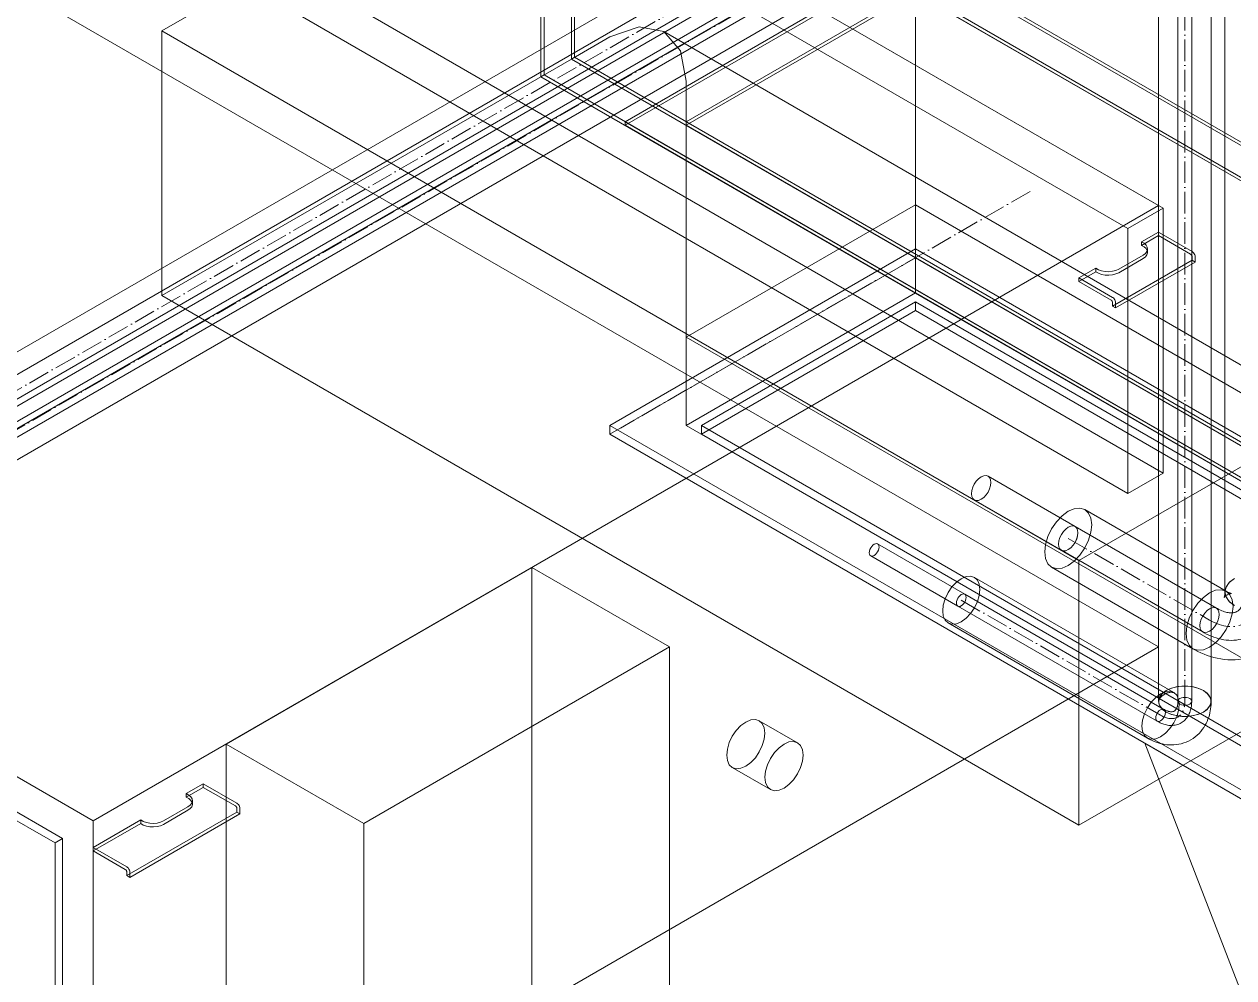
# Model space of a CAD drawing. Header units: millimetres. Extents: x -88595 to 880822, y -1054509 to -148035.
# Drawn here: x 439613 to 440173, y -328370 to -327929 of the extents above; entities that cross this region are included whole.
import ezdxf

# ---------------------------------------------------------------- set-up
doc = ezdxf.new("R2010")
doc.units = ezdxf.units.MM
doc.linetypes.add('$12$ADSK_Осевая', pattern=[14, 10, -2, 0, -2])
doc.linetypes.add('$13$ADSK_Осевая', pattern=[14, 10, -2, 0, -2])
for name, color, linetype, lineweight in [('Воздуховоды', 7, 'Continuous', 18), ('Изоляция', 7, 'Continuous', 18), ('Оборудование', 7, 'Continuous', 18), ('Трубопровод', 7, 'Continuous', 18), ('Трубопроводы', 7, 'Continuous', 18)]:
    doc.layers.add(name, color=color, linetype=linetype, lineweight=lineweight)

# ---------------------------------------------------------------- blocks, each defined once
blk = doc.blocks.new('$0$ADSK_Канальный блок кондиционера1 - AD122MJERAB-3267588-В_ОВ3_3')
at = {"layer": 'Оборудование'}
for p, q in [((-9478.55, 8169.92), (-8948.22, 7863.73)), ((-9412.79, 8131.95), (-8946.1, 7862.51)), ((-8962.36, 7853.12), (-9429.05, 8122.56)), ((-8946.1, 7740.03), (-9412.79, 8009.48)), ((-9429.05, 8000.09), (-8962.36, 7730.64)), ((-8948.22, 7659.61), (-9478.55, 7965.8)), ((-9441.08, 7579.18), (-9971.41, 7885.37)), ((-9441.08, 7579.18), (-8948.22, 7863.73)), ((-8948.22, 7863.73), (-8948.22, 7659.61)), ((-8962.36, 7853.12), (-8946.1, 7862.51)), ((-8946.1, 7862.51), (-8946.1, 7740.03)), ((-8962.36, 7730.64), (-8962.36, 7853.12)), ((-8956.05, 7846.97), (-8948.22, 7851.49)), ((-8948.22, 7849.85), (-8956.05, 7845.33)), ((-8956.05, 7845.33), (-8956.05, 7846.97)), ((-8948.22, 7851.49), (-8932.67, 7842.5)), ((-8948.22, 7849.85), (-8948.22, 7851.49)), ((-8933.37, 7841.28), (-8948.22, 7849.85)), ((-8955.29, 7840.87), (-8966.61, 7834.34)), ((-8953.24, 7842.1), (-8953.24, 7843.73)), ((-9458.75, 7568.98), (-9925.44, 7838.42)), ((-9921.91, 7840.46), (-9455.22, 7571.02)), ((-8932.67, 7838.42), (-8969.44, 7817.19)), ((-8931.25, 7837.61), (-8968.02, 7816.38)), ((-8966.61, 7832.71), (-8955.29, 7839.24)), ((-8932.67, 7838.42), (-8932.67, 7840.06)), ((-8931.25, 7837.61), (-8932.67, 7838.42)), ((-8931.25, 7840.06), (-8931.25, 7837.61)), ((-8984.99, 7830.26), (-8977.16, 7834.78)), ((-8977.16, 7833.14), (-8984.99, 7828.62)), ((-8984.99, 7830.26), (-8984.99, 7828.62)), ((-8969.44, 7821.28), (-8984.99, 7830.26)), ((-8977.16, 7834.78), (-8977.16, 7833.14)), ((-8984.99, 7828.62), (-8970.14, 7820.05)), ((-8969.44, 7818.83), (-8969.44, 7817.19)), ((-8968.02, 7816.38), (-8968.02, 7818.83)), ((-8969.44, 7817.19), (-8968.02, 7816.38)), ((-8986.77, 7715.32), (-9027.07, 7738.59)), ((-8946.1, 7740.03), (-8962.36, 7730.64)), ((-9033.42, 7727.59), (-8993.12, 7704.32)), ((-9037.85, 7684), (-9078.16, 7707.27)), ((-9081.33, 7701.77), (-9041.03, 7678.5)), ((-9238.14, 7696.35), (-9379.56, 7614.7)), ((-9174.5, 7659.61), (-9238.14, 7696.35)), ((-9238.14, 7492.23), (-9238.14, 7696.35)), ((-8948.22, 7659.61), (-9441.08, 7375.06)), ((-9315.92, 7577.96), (-9174.5, 7659.61)), ((-9174.5, 7659.61), (-9174.5, 7455.49)), ((-9115.21, 7615.32), (-9132.89, 7625.53)), ((-9379.56, 7614.7), (-9315.92, 7577.96)), ((-9379.56, 7614.7), (-9379.56, 7410.58)), ((-9145.39, 7603.88), (-9127.71, 7593.67)), ((-9397.99, 7591.81), (-9390.16, 7596.33)), ((-9390.16, 7594.7), (-9397.99, 7590.18)), ((-9390.16, 7596.33), (-9374.61, 7587.35)), ((-9390.16, 7594.7), (-9390.16, 7596.33)), ((-9375.31, 7586.12), (-9390.16, 7594.7)), ((-9397.99, 7590.18), (-9397.99, 7591.81)), ((-9397.23, 7585.72), (-9408.55, 7579.18)), ((-9408.55, 7577.55), (-9397.23, 7584.08)), ((-9395.18, 7586.94), (-9395.18, 7588.57)), ((-9374.61, 7583.27), (-9374.61, 7584.9)), ((-9373.19, 7584.9), (-9373.19, 7582.45)), ((-9441.08, 7566.94), (-9419.1, 7579.62)), ((-9441.08, 7375.06), (-9441.08, 7579.18)), ((-9419.1, 7577.99), (-9441.08, 7565.3)), ((-9374.61, 7583.27), (-9425.52, 7553.87)), ((-9373.19, 7582.45), (-9424.1, 7553.06)), ((-9419.1, 7579.62), (-9419.1, 7577.99)), ((-9373.19, 7582.45), (-9374.61, 7583.27)), ((-9315.92, 7577.96), (-9315.92, 7373.84)), ((-9458.75, 7568.98), (-9455.22, 7571.02)), ((-9458.75, 7440.38), (-9458.75, 7568.98)), ((-9455.22, 7571.02), (-9455.22, 7442.42)), ((-9441.08, 7566.94), (-9441.08, 7565.3)), ((-9425.52, 7557.96), (-9441.08, 7566.94)), ((-9441.08, 7565.3), (-9426.23, 7556.73)), ((-9425.52, 7555.51), (-9425.52, 7553.87)), ((-9424.1, 7553.06), (-9424.1, 7555.51)), ((-9425.52, 7553.87), (-9424.1, 7553.06))]:
    blk.add_line(p, q, dxfattribs=at)
for points in [[(-8956.05, 7846.97, 0), (-8954.82, 7846.28, 0), (-8953.91, 7845.45, 0), (-8953.37, 7844.51, 0), (-8953.25, 7843.52, 0), (-8953.55, 7842.55, 0), (-8954.24, 7841.65, 0), (-8955.29, 7840.87, 0)], [(-8955.29, 7839.24, 0), (-8954.24, 7840.02, 0), (-8953.55, 7840.92, 0), (-8953.25, 7841.89, 0), (-8953.37, 7842.88, 0), (-8953.91, 7843.81, 0), (-8954.82, 7844.65, 0), (-8956.05, 7845.33, 0)], [(-8932.67, 7840.06, 0), (-8932.69, 7840.28, 0), (-8932.76, 7840.52, 0), (-8932.87, 7840.75, 0), (-8933.02, 7840.97, 0), (-8933.19, 7841.15, 0), (-8933.37, 7841.28, 0)], [(-8932.67, 7842.5, 0), (-8932.3, 7842.24, 0), (-8931.96, 7841.88, 0), (-8931.67, 7841.45, 0), (-8931.44, 7840.98, 0), (-8931.3, 7840.51, 0), (-8931.25, 7840.06, 0)], [(-8966.61, 7834.34, 0), (-8967.95, 7833.73, 0), (-8969.52, 7833.33, 0), (-8971.2, 7833.16, 0), (-8972.91, 7833.23, 0), (-8974.53, 7833.54, 0), (-8975.98, 7834.06, 0), (-8977.16, 7834.78, 0)], [(-8977.16, 7833.14, 0), (-8975.98, 7832.43, 0), (-8974.53, 7831.91, 0), (-8972.91, 7831.6, 0), (-8971.2, 7831.53, 0), (-8969.52, 7831.7, 0), (-8967.95, 7832.1, 0), (-8966.61, 7832.71, 0)], [(-8970.14, 7820.05, 0), (-8969.96, 7819.92, 0), (-8969.79, 7819.74, 0), (-8969.64, 7819.52, 0), (-8969.53, 7819.29, 0), (-8969.46, 7819.05, 0), (-8969.44, 7818.83, 0)], [(-8968.02, 7818.83, 0), (-8968.07, 7819.28, 0), (-8968.21, 7819.75, 0), (-8968.44, 7820.22, 0), (-8968.73, 7820.65, 0), (-8969.07, 7821.01, 0), (-8969.44, 7821.28, 0)], [(-9034.74, 7730.5, 0), (-9034.58, 7731.93, 0), (-9034.14, 7733.44, 0), (-9033.42, 7734.93, 0), (-9032.49, 7736.29, 0), (-9031.41, 7737.43, 0), (-9030.25, 7738.28, 0), (-9029.08, 7738.77, 0), (-9028, 7738.88, 0), (-9027.07, 7738.59, 0), (-9026.36, 7737.93, 0), (-9025.91, 7736.94, 0), (-9025.76, 7735.69, 0)], [(-9025.76, 7735.69, 0), (-9025.91, 7734.26, 0), (-9026.36, 7732.75, 0), (-9027.07, 7731.26, 0), (-9028, 7729.9, 0), (-9029.08, 7728.76, 0), (-9030.25, 7727.91, 0), (-9031.41, 7727.41, 0), (-9032.49, 7727.31, 0), (-9033.42, 7727.59, 0), (-9034.14, 7728.26, 0), (-9034.58, 7729.25, 0), (-9034.74, 7730.5, 0)], [(-8985.45, 7712.42, 0), (-8985.6, 7713.67, 0), (-8986.05, 7714.66, 0), (-8986.77, 7715.32, 0), (-8987.7, 7715.61, 0), (-8988.78, 7715.5, 0), (-8989.94, 7715.01, 0), (-8991.1, 7714.16, 0), (-8992.19, 7713.02, 0), (-8993.12, 7711.66, 0), (-8993.83, 7710.17, 0), (-8994.28, 7708.66, 0), (-8994.43, 7707.23, 0)], [(-8994.43, 7707.23, 0), (-8994.28, 7705.98, 0), (-8993.83, 7704.99, 0), (-8993.12, 7704.32, 0), (-8992.19, 7704.04, 0), (-8991.1, 7704.14, 0), (-8989.94, 7704.64, 0), (-8988.78, 7705.49, 0), (-8987.7, 7706.63, 0), (-8986.77, 7707.99, 0), (-8986.05, 7709.48, 0), (-8985.6, 7710.99, 0), (-8985.45, 7712.42, 0)], [(-9081.99, 7703.22, 0), (-9081.91, 7703.94, 0), (-9081.69, 7704.69, 0), (-9081.33, 7705.43, 0), (-9080.87, 7706.11, 0), (-9080.32, 7706.69, 0), (-9079.74, 7707.11, 0), (-9079.16, 7707.36, 0), (-9078.62, 7707.41, 0), (-9078.16, 7707.27, 0), (-9077.8, 7706.94, 0), (-9077.58, 7706.44, 0), (-9077.5, 7705.81, 0)], [(-9077.5, 7705.81, 0), (-9077.58, 7705.1, 0), (-9077.8, 7704.34, 0), (-9078.16, 7703.6, 0), (-9078.62, 7702.92, 0), (-9079.16, 7702.35, 0), (-9079.74, 7701.92, 0), (-9080.32, 7701.68, 0), (-9080.87, 7701.62, 0), (-9081.33, 7701.77, 0), (-9081.69, 7702.1, 0), (-9081.91, 7702.59, 0), (-9081.99, 7703.22, 0)], [(-9037.19, 7682.54, 0), (-9037.27, 7683.17, 0), (-9037.49, 7683.67, 0), (-9037.85, 7684, 0), (-9038.32, 7684.14, 0), (-9038.86, 7684.09, 0), (-9039.44, 7683.84, 0), (-9040.02, 7683.42, 0), (-9040.56, 7682.84, 0), (-9041.03, 7682.16, 0), (-9041.38, 7681.42, 0), (-9041.61, 7680.67, 0), (-9041.68, 7679.95, 0)], [(-9041.68, 7679.95, 0), (-9041.61, 7679.32, 0), (-9041.38, 7678.83, 0), (-9041.03, 7678.5, 0), (-9040.56, 7678.35, 0), (-9040.02, 7678.41, 0), (-9039.44, 7678.65, 0), (-9038.86, 7679.08, 0), (-9038.32, 7679.65, 0), (-9037.85, 7680.33, 0), (-9037.49, 7681.07, 0), (-9037.27, 7681.83, 0), (-9037.19, 7682.54, 0)], [(-9147.98, 7609.6, 0), (-9147.68, 7612.41, 0), (-9146.8, 7615.39, 0), (-9145.39, 7618.31, 0), (-9143.56, 7620.99, 0), (-9141.43, 7623.24, 0), (-9139.14, 7624.91, 0), (-9136.85, 7625.88, 0), (-9134.72, 7626.09, 0), (-9132.89, 7625.53, 0), (-9131.49, 7624.22, 0), (-9130.6, 7622.27, 0), (-9130.3, 7619.81, 0)], [(-9130.3, 7619.81, 0), (-9130.6, 7616.99, 0), (-9131.49, 7614.02, 0), (-9132.89, 7611.09, 0), (-9134.72, 7608.41, 0), (-9136.85, 7606.16, 0), (-9139.14, 7604.5, 0), (-9141.43, 7603.52, 0), (-9143.56, 7603.31, 0), (-9145.39, 7603.88, 0), (-9146.8, 7605.18, 0), (-9147.68, 7607.13, 0), (-9147.98, 7609.6, 0)], [(-9112.62, 7609.6, 0), (-9112.93, 7612.07, 0), (-9113.81, 7614.02, 0), (-9115.21, 7615.32, 0), (-9117.04, 7615.89, 0), (-9119.18, 7615.68, 0), (-9121.46, 7614.7, 0), (-9123.75, 7613.03, 0), (-9125.88, 7610.78, 0), (-9127.71, 7608.1, 0), (-9129.12, 7605.18, 0), (-9130, 7602.21, 0), (-9130.3, 7599.39, 0)], [(-9130.3, 7599.39, 0), (-9130, 7596.93, 0), (-9129.12, 7594.97, 0), (-9127.71, 7593.67, 0), (-9125.88, 7593.11, 0), (-9123.75, 7593.32, 0), (-9121.46, 7594.29, 0), (-9119.18, 7595.96, 0), (-9117.04, 7598.21, 0), (-9115.21, 7600.89, 0), (-9113.81, 7603.81, 0), (-9112.93, 7606.78, 0), (-9112.62, 7609.6, 0)], [(-9397.99, 7591.81, 0), (-9396.76, 7591.13, 0), (-9395.85, 7590.29, 0), (-9395.32, 7589.35, 0), (-9395.19, 7588.37, 0), (-9395.49, 7587.4, 0), (-9396.18, 7586.49, 0), (-9397.23, 7585.72, 0)], [(-9397.23, 7584.08, 0), (-9396.18, 7584.86, 0), (-9395.49, 7585.76, 0), (-9395.19, 7586.74, 0), (-9395.32, 7587.72, 0), (-9395.85, 7588.66, 0), (-9396.76, 7589.49, 0), (-9397.99, 7590.18, 0)], [(-9374.61, 7584.9, 0), (-9374.63, 7585.13, 0), (-9374.7, 7585.36, 0), (-9374.81, 7585.6, 0), (-9374.96, 7585.81, 0), (-9375.13, 7585.99, 0), (-9375.31, 7586.12, 0)], [(-9374.61, 7587.35, 0), (-9374.24, 7587.08, 0), (-9373.9, 7586.72, 0), (-9373.61, 7586.29, 0), (-9373.38, 7585.83, 0), (-9373.24, 7585.35, 0), (-9373.19, 7584.9, 0)], [(-9408.55, 7579.18, 0), (-9409.9, 7578.58, 0), (-9411.46, 7578.18, 0), (-9413.14, 7578.01, 0), (-9414.85, 7578.08, 0), (-9416.47, 7578.38, 0), (-9417.92, 7578.91, 0), (-9419.1, 7579.62, 0)], [(-9419.1, 7577.99, 0), (-9417.92, 7577.28, 0), (-9416.47, 7576.75, 0), (-9414.85, 7576.44, 0), (-9413.14, 7576.37, 0), (-9411.46, 7576.54, 0), (-9409.9, 7576.94, 0), (-9408.55, 7577.55, 0)], [(-9426.23, 7556.73, 0), (-9426.04, 7556.6, 0), (-9425.87, 7556.42, 0), (-9425.73, 7556.2, 0), (-9425.61, 7555.97, 0), (-9425.54, 7555.73, 0), (-9425.52, 7555.51, 0)], [(-9424.1, 7555.51, 0), (-9424.15, 7555.96, 0), (-9424.29, 7556.43, 0), (-9424.52, 7556.9, 0), (-9424.81, 7557.33, 0), (-9425.15, 7557.69, 0), (-9425.52, 7557.96, 0)]]:
    blk.add_polyline3d(points, dxfattribs=at)
blk = doc.blocks.new('$0$ADSK_МедьПайка_Отвод-гнутая труба - Отвод _гнутая труба_-3206127-В_ОВ3_3')
at = {"layer": 'Трубопроводы', "color": 190, "true_color": 0x8000ff}
for points in [[(88.87, 2416.64, 0), (89, 2416.72, 0), (89.12, 2416.81, 0), (89.24, 2416.91, 0), (89.35, 2417.02, 0), (89.47, 2417.15, 0), (89.58, 2417.29, 0), (89.7, 2417.45, 0), (89.81, 2417.63, 0), (89.91, 2417.83, 0), (90.02, 2418.04, 0), (90.12, 2418.28, 0), (90.21, 2418.54, 0), (90.29, 2418.82, 0), (90.36, 2419.12, 0), (90.43, 2419.44, 0), (90.48, 2419.78, 0), (90.52, 2420.14, 0), (90.55, 2420.51, 0), (90.57, 2420.9, 0), (90.57, 2421.16, 0)], [(91.5, 2422.46, 0), (91, 2422.08, 0), (90.68, 2421.64, 0), (90.57, 2421.16, 0), (90.68, 2420.69, 0), (91, 2420.24, 0), (91.5, 2419.87, 0), (92.16, 2419.57, 0), (92.92, 2419.39, 0), (93.75, 2419.33, 0), (94.57, 2419.39, 0), (95.33, 2419.57, 0), (95.99, 2419.87, 0)], [(95.99, 2419.87, 0), (96.5, 2420.24, 0), (96.81, 2420.69, 0), (96.92, 2421.16, 0), (96.81, 2421.64, 0), (96.5, 2422.08, 0), (95.99, 2422.46, 0), (95.33, 2422.75, 0), (94.57, 2422.93, 0), (93.75, 2422.99, 0), (92.92, 2422.93, 0), (92.16, 2422.75, 0), (91.5, 2422.46, 0)], [(92.05, 2411.14, 0), (92.54, 2411.45, 0), (93.02, 2411.8, 0), (93.47, 2412.17, 0), (93.89, 2412.58, 0), (94.29, 2413.01, 0), (94.65, 2413.47, 0), (94.99, 2413.94, 0), (95.3, 2414.44, 0), (95.58, 2414.95, 0), (95.83, 2415.48, 0), (96.05, 2416.03, 0), (96.25, 2416.58, 0), (96.42, 2417.15, 0), (96.56, 2417.73, 0), (96.68, 2418.32, 0), (96.77, 2418.92, 0), (96.84, 2419.53, 0), (96.89, 2420.14, 0), (96.92, 2420.76, 0), (96.92, 2421.16, 0)], [(82.52, 2412.09, 0), (81.94, 2411.84, 0), (81.4, 2411.79, 0), (80.93, 2411.93, 0), (80.58, 2412.26, 0), (80.35, 2412.76, 0), (80.28, 2413.38, 0), (80.35, 2414.1, 0), (80.58, 2414.85, 0), (80.93, 2415.6, 0), (81.4, 2416.28, 0), (81.94, 2416.85, 0), (82.52, 2417.27, 0)], [(82.52, 2417.27, 0), (83.1, 2417.52, 0), (83.64, 2417.57, 0), (84.11, 2417.43, 0), (84.47, 2417.1, 0), (84.69, 2416.6, 0), (84.77, 2415.98, 0), (84.69, 2415.26, 0), (84.47, 2414.51, 0), (84.11, 2413.76, 0), (83.64, 2413.08, 0), (83.1, 2412.51, 0), (82.52, 2412.09, 0)], [(88.87, 2416.64, 0), (88.74, 2416.57, 0), (88.6, 2416.51, 0), (88.46, 2416.46, 0), (88.3, 2416.41, 0), (88.14, 2416.38, 0), (87.96, 2416.35, 0), (87.76, 2416.33, 0), (87.55, 2416.33, 0), (87.33, 2416.33, 0), (87.09, 2416.35, 0), (86.83, 2416.39, 0), (86.56, 2416.44, 0), (86.27, 2416.5, 0), (85.98, 2416.59, 0), (85.67, 2416.69, 0), (85.35, 2416.82, 0), (85.02, 2416.96, 0), (84.68, 2417.12, 0), (84.33, 2417.3, 0), (84.11, 2417.43, 0)], [(92.05, 2411.14, 0), (91.53, 2410.87, 0), (90.99, 2410.63, 0), (90.44, 2410.43, 0), (89.88, 2410.26, 0), (89.31, 2410.14, 0), (88.73, 2410.05, 0), (88.15, 2409.99, 0), (87.57, 2409.98, 0), (86.98, 2409.99, 0), (86.4, 2410.04, 0), (85.81, 2410.12, 0), (85.23, 2410.23, 0), (84.66, 2410.36, 0), (84.08, 2410.53, 0), (83.51, 2410.72, 0), (82.95, 2410.94, 0), (82.39, 2411.18, 0), (81.83, 2411.45, 0), (81.28, 2411.74, 0), (80.93, 2411.93, 0)]]:
    blk.add_polyline3d(points, dxfattribs=at)
blk = doc.blocks.new('$0$ADSK_МедьПайка_Отвод-гнутая труба - Отвод _гнутая труба_-3267736-В_ОВ3_3')
at = {"layer": 'Трубопроводы', "color": 134, "true_color": 0x00a6a6}
for points in [[(123.14, 2474.3, 0), (122.14, 2473.55, 0), (121.5, 2472.66, 0), (121.28, 2471.71, 0), (121.5, 2470.76, 0), (122.14, 2469.88, 0), (123.14, 2469.12, 0), (124.46, 2468.54, 0), (125.99, 2468.17, 0), (127.63, 2468.05, 0), (129.28, 2468.17, 0), (130.81, 2468.54, 0), (132.13, 2469.12, 0)], [(132.13, 2469.12, 0), (133.13, 2469.88, 0), (133.77, 2470.76, 0), (133.98, 2471.71, 0), (133.77, 2472.66, 0), (133.13, 2473.55, 0), (132.13, 2474.3, 0), (130.81, 2474.89, 0), (129.28, 2475.25, 0), (127.63, 2475.38, 0), (125.99, 2475.25, 0), (124.46, 2474.89, 0), (123.14, 2474.3, 0)], [(117.88, 2462.68, 0), (118.13, 2462.83, 0), (118.38, 2463.01, 0), (118.61, 2463.21, 0), (118.85, 2463.43, 0), (119.08, 2463.68, 0), (119.31, 2463.97, 0), (119.53, 2464.29, 0), (119.76, 2464.65, 0), (119.97, 2465.04, 0), (120.18, 2465.48, 0), (120.37, 2465.96, 0), (120.56, 2466.48, 0), (120.72, 2467.04, 0), (120.87, 2467.64, 0), (121, 2468.28, 0), (121.11, 2468.95, 0), (121.19, 2469.67, 0), (121.25, 2470.42, 0), (121.28, 2471.2, 0), (121.28, 2471.71, 0)], [(124.23, 2451.68, 0), (125.23, 2452.3, 0), (126.18, 2452.99, 0), (127.08, 2453.74, 0), (127.92, 2454.55, 0), (128.71, 2455.41, 0), (129.45, 2456.32, 0), (130.12, 2457.27, 0), (130.74, 2458.27, 0), (131.3, 2459.3, 0), (131.8, 2460.36, 0), (132.24, 2461.45, 0), (132.64, 2462.56, 0), (132.98, 2463.7, 0), (133.26, 2464.86, 0), (133.5, 2466.04, 0), (133.69, 2467.23, 0), (133.83, 2468.45, 0), (133.93, 2469.67, 0), (133.98, 2470.92, 0), (133.98, 2471.71, 0)], [(105.18, 2453.57, 0), (104.02, 2453.07, 0), (102.94, 2452.96, 0), (102.01, 2453.25, 0), (101.3, 2453.91, 0), (100.85, 2454.9, 0), (100.69, 2456.16, 0), (100.85, 2457.59, 0), (101.3, 2459.1, 0), (102.01, 2460.58, 0), (102.94, 2461.94, 0), (104.02, 2463.09, 0), (105.18, 2463.94, 0)], [(105.18, 2463.94, 0), (106.35, 2464.43, 0), (107.43, 2464.54, 0), (108.36, 2464.25, 0), (109.07, 2463.59, 0), (109.52, 2462.6, 0), (109.67, 2461.34, 0), (109.52, 2459.91, 0), (109.07, 2458.4, 0), (108.36, 2456.92, 0), (107.43, 2455.56, 0), (106.35, 2454.41, 0), (105.18, 2453.57, 0)], [(117.88, 2462.68, 0), (117.62, 2462.54, 0), (117.35, 2462.42, 0), (117.06, 2462.31, 0), (116.75, 2462.22, 0), (116.41, 2462.15, 0), (116.05, 2462.09, 0), (115.66, 2462.05, 0), (115.24, 2462.04, 0), (114.79, 2462.05, 0), (114.31, 2462.09, 0), (113.8, 2462.16, 0), (113.26, 2462.26, 0), (112.69, 2462.4, 0), (112.1, 2462.57, 0), (111.48, 2462.78, 0), (110.84, 2463.03, 0), (110.18, 2463.31, 0), (109.5, 2463.63, 0), (108.81, 2464, 0), (108.36, 2464.25, 0)], [(124.23, 2451.68, 0), (123.2, 2451.13, 0), (122.13, 2450.65, 0), (121.03, 2450.25, 0), (119.9, 2449.92, 0), (118.76, 2449.66, 0), (117.61, 2449.49, 0), (116.44, 2449.38, 0), (115.28, 2449.34, 0), (114.11, 2449.37, 0), (112.94, 2449.47, 0), (111.77, 2449.62, 0), (110.61, 2449.84, 0), (109.45, 2450.12, 0), (108.31, 2450.45, 0), (107.17, 2450.83, 0), (106.04, 2451.27, 0), (104.92, 2451.75, 0), (103.8, 2452.28, 0), (102.7, 2452.86, 0), (102.01, 2453.25, 0)]]:
    blk.add_polyline3d(points, dxfattribs=at)
blk = doc.blocks.new('$0$ADSK_Решетка вентиляционная жалюзийная_Приточная2 - Решетка приточная_Однорядная-4279700-В_ОВ3_3')
at = {"layer": 'Воздуховоды', "color": 140, "true_color": 0x1bb3e4}
for p, q in [((22805.32, 15447.11), (22699.25, 15385.87)), ((23229.58, 15202.16), (22805.32, 15447.11)), ((22805.32, 15406.28), (22805.32, 15447.11)), ((22805.32, 15426.7), (22663.89, 15345.05)), ((23264.93, 15161.34), (22805.32, 15426.7)), ((22805.32, 15422.61), (22805.32, 15426.7)), ((22663.89, 15340.97), (22805.32, 15422.61)), ((22805.32, 15422.61), (23264.93, 15157.25)), ((22699.25, 15345.05), (22805.32, 15406.28)), ((22706.32, 15345.05), (22805.32, 15402.2)), ((22805.32, 15402.2), (22706.32, 15345.05)), ((22805.32, 15406.28), (23229.58, 15161.34)), ((22805.32, 15402.2), (23222.51, 15161.34)), ((22805.32, 15398.12), (22805.32, 15402.2)), ((23222.51, 15161.34), (22805.32, 15402.2)), ((22805.32, 15398.12), (22805.32, 15402.2)), ((22805.32, 15398.12), (22706.32, 15340.97)), ((22706.32, 15340.97), (22805.32, 15398.12)), ((23222.51, 15157.25), (22805.32, 15398.12)), ((22805.32, 15398.12), (23222.51, 15157.25)), ((22699.25, 15385.87), (23123.51, 15140.92)), ((22699.25, 15345.05), (22699.25, 15385.87)), ((22663.89, 15345.05), (23123.51, 15079.69)), ((22663.89, 15340.97), (22663.89, 15345.05)), ((23123.51, 15075.6), (22663.89, 15340.97)), ((23123.51, 15100.1), (22699.25, 15345.05)), ((23123.51, 15104.18), (22706.32, 15345.05)), ((22706.32, 15340.97), (22706.32, 15345.05)), ((22706.32, 15345.05), (23123.51, 15104.18)), ((22706.32, 15340.97), (22706.32, 15345.05)), ((22706.32, 15340.97), (23123.51, 15100.1)), ((23123.51, 15100.1), (22706.32, 15340.97)), ((23017.45, 15136.84), (22911.38, 15198.08)), ((22911.38, 15198.08), (22964.41, 15061.39))]:
    blk.add_line(p, q, dxfattribs=at)
blk = doc.blocks.new('$0$ADSK_Отвод_Прямоугольный1 - Стандарт-V113-В_ОВ3_3')
at = {"layer": 'Воздуховоды', "color": 140, "true_color": 0x1bb3e4}
for p, q in [((23084.62, 15298.1), (22632.07, 15559.38)), ((22632.07, 15559.38), (22632.07, 15404.24)), ((22633.49, 15405.06), (22633.49, 15560.19)), ((22633.49, 15560.19), (23086.04, 15298.92)), ((23070.48, 15289.93), (22646.22, 15534.88)), ((22646.22, 15412.41), (22646.22, 15534.88)), ((22646.22, 15412.41), (22646.22, 15534.88)), ((22646.22, 15534.88), (23070.48, 15289.93)), ((23071.89, 15290.75), (22647.63, 15535.7)), ((22647.63, 15535.7), (22647.63, 15413.23)), ((22805.32, 15460.99), (22670.97, 15383.42)), ((22670.97, 15381.79), (22805.32, 15459.36)), ((23257.86, 15199.71), (22805.32, 15460.99)), ((22805.32, 15459.36), (23257.86, 15198.08)), ((22699.25, 15383.42), (22805.32, 15444.66)), ((22805.32, 15443.03), (22699.25, 15381.79)), ((22805.32, 15443.03), (22699.25, 15381.79)), ((22805.32, 15444.66), (23229.58, 15199.71)), ((22805.32, 15443.03), (23229.58, 15198.08)), ((23229.58, 15198.08), (22805.32, 15443.03)), ((23113.16, 15180.14), (22688.89, 15425.09)), ((22663.89, 15422.61), (22646.22, 15412.41)), ((22646.22, 15412.41), (22647.63, 15413.23)), ((22647.63, 15413.23), (23071.89, 15168.28)), ((22646.22, 15412.41), (23070.48, 15167.46)), ((23070.48, 15167.46), (22646.22, 15412.41)), ((22632.07, 15404.24), (22633.49, 15405.06)), ((22632.07, 15404.24), (23084.62, 15142.96)), ((23086.04, 15143.78), (22633.49, 15405.06)), ((22699.25, 15381.79), (22699.25, 15402.2)), ((22670.97, 15383.42), (23123.51, 15122.14)), ((22670.97, 15381.79), (22670.97, 15383.42)), ((23123.51, 15120.51), (22670.97, 15381.79)), ((23123.51, 15138.47), (22699.25, 15383.42)), ((22699.25, 15381.79), (22699.25, 15383.42)), ((23123.51, 15136.84), (22699.25, 15381.79)), ((22699.25, 15381.79), (23123.51, 15136.84))]:
    blk.add_line(p, q, dxfattribs=at)
blk.add_polyline3d([(22663.89, 15422.61, 0), (22677.42, 15427.32, 0), (22688.89, 15425.09, 0), (22696.56, 15416.27, 0), (22699.25, 15402.2, 0)], dxfattribs=at)

msp = doc.modelspace()

# ---------------------------------------------------------------- linework, layer by layer
at = {"layer": 'Воздуховоды', "color": 140, "true_color": 0x1bb3e4}
for p, q in [((439676.68, -327931.96), (439866.19, -327822.55)), ((439866.19, -327945.02), (439866.19, -327822.55)), ((440449.55, -328159.35), (439866.19, -327822.55)), ((440025.28, -327914.4), (439919.22, -327975.64)), ((440025.28, -328053.21), (440025.28, -327914.4)), ((440100.95, -328176.91), (439676.68, -327931.96)), ((439676.68, -327931.96), (439676.68, -328054.43)), ((439676.68, -328054.43), (439866.19, -327945.02)), ((439866.19, -327945.02), (440343.48, -328220.59)), ((439919.22, -327975.64), (439919.22, -328114.44)), ((439676.68, -328054.43), (440100.95, -328299.38)), ((439919.22, -328114.44), (440025.28, -328053.21)), ((440025.28, -328053.21), (440449.55, -328298.16)), ((440100.95, -328176.91), (440290.45, -328067.5)), ((440343.48, -328359.39), (439919.22, -328114.44)), ((440100.95, -328299.38), (440100.95, -328176.91)), ((440290.45, -328189.97), (440100.95, -328299.38))]:
    msp.add_line(p, q, dxfattribs=at)
at = {"layer": 'Воздуховоды', "color": 140, "linetype": '$12$ADSK_Осевая', "true_color": 0x1bb3e4}
msp.add_line((440078.32, -328006.26), (439888.81, -328115.67), dxfattribs=at)
at = {"layer": 'Изоляция', "color": 134, "true_color": 0x00a6a6}
for p, q in [((440153.69, -327766.37), (438576.37, -328677.03)), ((438591.72, -328703.62), (440169.04, -327792.95)), ((440168.47, -327792.62), (440168.47, -328191.48)), ((440169.04, -328191.15), (440103.67, -328153.41)), ((440088.32, -328179.99), (440153.69, -328217.74))]:
    msp.add_line(p, q, dxfattribs=at)
at = {"layer": 'Изоляция', "color": 190, "true_color": 0x8000ff}
for p, q in [((440132.62, -327800.23), (438511.63, -328736.1)), ((438523.81, -328757.19), (440144.79, -327821.31)), ((440137.76, -327817.25), (440137.76, -328242.03)), ((440162.11, -328242.03), (440162.11, -327817.25)), ((440144.79, -328237.97), (440052.59, -328184.73)), ((440040.41, -328205.82), (440132.62, -328259.06))]:
    msp.add_line(p, q, dxfattribs=at)
at = {"layer": 'Изоляция', "color": 134, "true_color": 0x00a6a6}
for points in [[(440085.14, -328172.97, 0), (440085.51, -328169.51, 0), (440086.6, -328165.86, 0), (440088.32, -328162.27, 0), (440090.57, -328158.98, 0), (440093.19, -328156.22, 0), (440096, -328154.17, 0)], [(440096, -328154.17, 0), (440098.8, -328152.97, 0), (440101.42, -328152.71, 0), (440103.67, -328153.41, 0), (440105.4, -328155.01, 0), (440106.48, -328157.4, 0), (440106.85, -328160.43, 0)], [(440106.85, -328160.43, 0), (440106.48, -328163.89, 0), (440105.4, -328167.54, 0), (440103.67, -328171.13, 0), (440101.42, -328174.42, 0), (440098.8, -328177.18, 0), (440096, -328179.23, 0)], [(440096, -328179.23, 0), (440093.19, -328180.43, 0), (440090.57, -328180.69, 0), (440088.32, -328179.99, 0), (440086.6, -328178.39, 0), (440085.51, -328176, 0), (440085.14, -328172.97, 0)], [(440172.96, -328197.75, 0), (440170.52, -328195.91, 0), (440168.99, -328193.77, 0), (440168.47, -328191.48, 0), (440168.99, -328189.19, 0), (440170.52, -328187.05, 0), (440172.96, -328185.21, 0)], [(440172.96, -328185.21, 0), (440170.82, -328186.77, 0), (440169.33, -328188.56, 0), (440168.56, -328190.49, 0), (440168.57, -328192.47, 0), (440169.33, -328194.41, 0), (440170.82, -328196.2, 0), (440172.96, -328197.75, 0)], [(440172.22, -328198.18, 0), (440171.85, -328195.15, 0), (440170.77, -328192.75, 0), (440169.04, -328191.15, 0), (440166.79, -328190.46, 0), (440164.18, -328190.71, 0), (440161.37, -328191.91, 0)], [(440161.37, -328191.91, 0), (440164.18, -328190.71, 0), (440166.79, -328190.46, 0), (440169.04, -328191.15, 0), (440170.77, -328192.75, 0), (440171.85, -328195.15, 0), (440172.22, -328198.18, 0)], [(440161.37, -328191.91, 0), (440158.56, -328193.96, 0), (440155.94, -328196.72, 0), (440153.69, -328200.01, 0), (440151.97, -328203.6, 0), (440150.88, -328207.25, 0), (440150.51, -328210.71, 0)], [(440150.51, -328210.71, 0), (440150.88, -328207.25, 0), (440151.97, -328203.6, 0), (440153.69, -328200.01, 0), (440155.94, -328196.72, 0), (440158.56, -328193.96, 0), (440161.37, -328191.91, 0)], [(440168.12, -328194.09, 0), (440168.13, -328194.06, 0), (440168.16, -328193.99, 0), (440168.2, -328193.86, 0), (440168.25, -328193.67, 0), (440168.3, -328193.44, 0), (440168.35, -328193.15, 0), (440168.4, -328192.8, 0), (440168.44, -328192.41, 0), (440168.46, -328191.98, 0), (440168.47, -328191.49, 0), (440168.47, -328191.48, 0)], [(440169.57, -328192.72, 0), (440169.29, -328192.9, 0), (440169.03, -328193.08, 0), (440168.8, -328193.28, 0), (440168.6, -328193.47, 0), (440168.43, -328193.65, 0), (440168.31, -328193.8, 0), (440168.21, -328193.93, 0), (440168.16, -328194.03, 0), (440168.13, -328194.08, 0), (440168.12, -328194.09, 0)], [(440171.47, -328192.15, 0), (440171.45, -328192.15, 0), (440171.37, -328192.14, 0), (440171.23, -328192.11, 0), (440171.05, -328192.06, 0), (440170.82, -328191.98, 0), (440170.54, -328191.88, 0), (440170.22, -328191.75, 0), (440169.87, -328191.59, 0), (440169.48, -328191.39, 0), (440169.05, -328191.16, 0), (440169.04, -328191.15, 0)], [(440169.57, -328192.72, 0), (440169.86, -328192.57, 0), (440170.15, -328192.44, 0), (440170.43, -328192.33, 0), (440170.7, -328192.26, 0), (440170.93, -328192.2, 0), (440171.14, -328192.17, 0), (440171.29, -328192.16, 0), (440171.4, -328192.15, 0), (440171.46, -328192.15, 0), (440171.47, -328192.15, 0)], [(440161.37, -328216.98, 0), (440164.18, -328214.93, 0), (440166.79, -328212.16, 0), (440169.04, -328208.87, 0), (440170.77, -328205.28, 0), (440171.85, -328201.63, 0), (440172.22, -328198.18, 0)], [(440172.22, -328198.18, 0), (440171.85, -328201.63, 0), (440170.77, -328205.28, 0), (440169.04, -328208.87, 0), (440166.79, -328212.16, 0), (440164.18, -328214.93, 0), (440161.37, -328216.98, 0)], [(440150.51, -328210.71, 0), (440150.88, -328213.74, 0), (440151.97, -328216.14, 0), (440153.69, -328217.74, 0), (440155.94, -328218.43, 0), (440158.56, -328218.17, 0), (440161.37, -328216.98, 0)], [(440161.37, -328216.98, 0), (440158.56, -328218.17, 0), (440155.94, -328218.43, 0), (440153.69, -328217.74, 0), (440151.97, -328216.14, 0), (440150.88, -328213.74, 0), (440150.51, -328210.71, 0)], [(440184.92, -328219.31, 0), (440183.33, -328220.15, 0), (440181.7, -328220.88, 0), (440180.02, -328221.5, 0), (440178.32, -328221.99, 0), (440176.61, -328222.37, 0), (440174.89, -328222.64, 0), (440173.18, -328222.8, 0), (440171.48, -328222.85, 0), (440169.8, -328222.81, 0), (440168.15, -328222.67, 0), (440166.52, -328222.45, 0), (440164.92, -328222.15, 0), (440163.35, -328221.78, 0), (440161.81, -328221.33, 0), (440160.3, -328220.83, 0), (440158.82, -328220.26, 0), (440157.37, -328219.63, 0), (440155.95, -328218.95, 0), (440154.56, -328218.22, 0), (440153.69, -328217.74, 0)]]:
    msp.add_polyline3d(points, dxfattribs=at)
at = {"layer": 'Изоляция', "color": 190, "true_color": 0x8000ff}
for points in [[(440037.89, -328200.25, 0), (440038.18, -328197.51, 0), (440039.04, -328194.61, 0), (440040.41, -328191.76, 0), (440042.19, -328189.15, 0), (440044.27, -328186.96, 0), (440046.5, -328185.34, 0)], [(440046.5, -328185.34, 0), (440048.73, -328184.39, 0), (440050.8, -328184.18, 0), (440052.59, -328184.73, 0), (440053.95, -328186, 0), (440054.81, -328187.9, 0), (440055.11, -328190.31, 0)], [(440055.11, -328190.31, 0), (440054.81, -328193.05, 0), (440053.95, -328195.94, 0), (440052.59, -328198.79, 0), (440050.8, -328201.4, 0), (440048.73, -328203.59, 0), (440046.5, -328205.22, 0)], [(440046.5, -328205.22, 0), (440044.27, -328206.17, 0), (440042.19, -328206.37, 0), (440040.41, -328205.82, 0), (440039.04, -328204.55, 0), (440038.18, -328202.65, 0), (440037.89, -328200.25, 0)], [(440141.32, -328237.06, 0), (440143.84, -328235.94, 0), (440146.78, -328235.24, 0), (440149.93, -328235, 0), (440153.08, -328235.24, 0), (440156.02, -328235.94, 0), (440158.54, -328237.06, 0)], [(440158.54, -328237.06, 0), (440156.41, -328236.08, 0), (440153.95, -328235.4, 0), (440151.29, -328235.05, 0), (440148.56, -328235.05, 0), (440145.91, -328235.4, 0), (440143.45, -328236.08, 0), (440141.32, -328237.06, 0)], [(440138.7, -328238.57, 0), (440136.48, -328240.2, 0), (440134.4, -328242.39, 0), (440132.62, -328245, 0), (440131.25, -328247.85, 0), (440130.39, -328250.74, 0), (440130.1, -328253.48, 0)], [(440130.1, -328253.48, 0), (440130.39, -328250.74, 0), (440131.25, -328247.85, 0), (440132.62, -328245, 0), (440134.4, -328242.39, 0), (440136.48, -328240.2, 0), (440138.7, -328238.57, 0)], [(440140.55, -328238.76, 0), (440140.15, -328239.01, 0), (440139.77, -328239.28, 0), (440139.42, -328239.58, 0), (440139.1, -328239.88, 0), (440138.82, -328240.18, 0), (440138.58, -328240.48, 0), (440138.38, -328240.77, 0), (440138.21, -328241.05, 0), (440138.07, -328241.3, 0), (440137.97, -328241.52, 0), (440137.89, -328241.71, 0), (440137.83, -328241.88, 0), (440137.79, -328242, 0), (440137.77, -328242.1, 0), (440137.75, -328242.16, 0), (440137.75, -328242.19, 0), (440137.75, -328242.19, 0)], [(440141.32, -328247, 0), (440139.39, -328245.55, 0), (440138.17, -328243.85, 0), (440137.76, -328242.03, 0), (440138.17, -328240.21, 0), (440139.39, -328238.52, 0), (440141.32, -328237.06, 0)], [(440141.32, -328237.06, 0), (440139.62, -328238.29, 0), (440138.44, -328239.71, 0), (440137.83, -328241.25, 0), (440137.83, -328242.82, 0), (440138.44, -328244.35, 0), (440139.62, -328245.77, 0), (440141.32, -328247, 0)], [(440147.31, -328243.54, 0), (440147.02, -328241.14, 0), (440146.16, -328239.24, 0), (440144.79, -328237.97, 0), (440143.01, -328237.42, 0), (440140.93, -328237.62, 0), (440138.7, -328238.57, 0)], [(440138.7, -328238.57, 0), (440140.93, -328237.62, 0), (440143.01, -328237.42, 0), (440144.79, -328237.97, 0), (440146.16, -328239.24, 0), (440147.02, -328241.14, 0), (440147.31, -328243.54, 0)], [(440140.55, -328238.76, 0), (440140.97, -328238.53, 0), (440141.4, -328238.34, 0), (440141.83, -328238.18, 0), (440142.25, -328238.06, 0), (440142.66, -328237.97, 0), (440143.04, -328237.91, 0), (440143.39, -328237.88, 0), (440143.71, -328237.87, 0), (440144, -328237.88, 0), (440144.24, -328237.9, 0), (440144.45, -328237.92, 0), (440144.62, -328237.95, 0), (440144.75, -328237.99, 0), (440144.85, -328238.01, 0), (440144.91, -328238.03, 0), (440144.93, -328238.04, 0), (440144.94, -328238.04, 0)], [(440144.94, -328238.04, 0), (440144.92, -328238.04, 0), (440144.88, -328238.02, 0), (440144.81, -328237.98, 0), (440144.79, -328237.97, 0)], [(440158.54, -328237.06, 0), (440160.47, -328238.52, 0), (440161.69, -328240.21, 0), (440162.11, -328242.03, 0), (440161.69, -328243.85, 0), (440160.47, -328245.55, 0), (440158.54, -328247, 0)], [(440158.54, -328247, 0), (440160.24, -328245.77, 0), (440161.42, -328244.35, 0), (440162.03, -328242.82, 0), (440162.03, -328241.24, 0), (440161.42, -328239.71, 0), (440160.24, -328238.29, 0), (440158.54, -328237.06, 0)], [(440137.75, -328242.19, 0), (440137.75, -328242.18, 0), (440137.75, -328242.13, 0), (440137.76, -328242.06, 0), (440137.76, -328242.03, 0)], [(440138.7, -328258.45, 0), (440140.93, -328256.83, 0), (440143.01, -328254.64, 0), (440144.79, -328252.03, 0), (440146.16, -328249.18, 0), (440147.02, -328246.28, 0), (440147.31, -328243.54, 0)], [(440147.31, -328243.54, 0), (440147.02, -328246.28, 0), (440146.16, -328249.18, 0), (440144.79, -328252.03, 0), (440143.01, -328254.64, 0), (440140.93, -328256.83, 0), (440138.7, -328258.45, 0)], [(440158.54, -328247, 0), (440156.02, -328248.12, 0), (440153.08, -328248.82, 0), (440149.93, -328249.06, 0), (440146.78, -328248.82, 0), (440143.84, -328248.12, 0), (440141.32, -328247, 0)], [(440141.32, -328247, 0), (440143.45, -328247.98, 0), (440145.91, -328248.67, 0), (440148.57, -328249.02, 0), (440151.3, -328249.02, 0), (440153.95, -328248.67, 0), (440156.41, -328247.98, 0), (440158.54, -328247, 0)], [(440152.73, -328259.84, 0), (440153.76, -328259.2, 0), (440154.73, -328258.5, 0), (440155.65, -328257.73, 0), (440156.51, -328256.91, 0), (440157.3, -328256.05, 0), (440158.02, -328255.15, 0), (440158.68, -328254.22, 0), (440159.26, -328253.27, 0), (440159.79, -328252.31, 0), (440160.25, -328251.34, 0), (440160.65, -328250.36, 0), (440160.99, -328249.38, 0), (440161.28, -328248.41, 0), (440161.53, -328247.43, 0), (440161.72, -328246.46, 0), (440161.87, -328245.49, 0), (440161.99, -328244.53, 0), (440162.06, -328243.58, 0), (440162.1, -328242.63, 0), (440162.11, -328242.03, 0)], [(440130.1, -328253.48, 0), (440130.39, -328255.89, 0), (440131.25, -328257.79, 0), (440132.62, -328259.06, 0), (440134.4, -328259.61, 0), (440136.48, -328259.4, 0), (440138.7, -328258.45, 0)], [(440138.7, -328258.45, 0), (440136.48, -328259.4, 0), (440134.4, -328259.61, 0), (440132.62, -328259.06, 0), (440131.25, -328257.79, 0), (440130.39, -328255.89, 0), (440130.1, -328253.48, 0)], [(440152.73, -328259.84, 0), (440151.66, -328260.41, 0), (440150.56, -328260.9, 0), (440149.44, -328261.31, 0), (440148.3, -328261.65, 0), (440147.16, -328261.9, 0), (440146.02, -328262.08, 0), (440144.89, -328262.18, 0), (440143.77, -328262.22, 0), (440142.68, -328262.19, 0), (440141.61, -328262.1, 0), (440140.56, -328261.96, 0), (440139.54, -328261.77, 0), (440138.55, -328261.53, 0), (440137.58, -328261.25, 0), (440136.64, -328260.94, 0), (440135.73, -328260.59, 0), (440134.84, -328260.2, 0), (440133.98, -328259.79, 0), (440133.14, -328259.35, 0), (440132.62, -328259.06, 0)]]:
    msp.add_polyline3d(points, dxfattribs=at)
at = {"layer": 'Трубопровод', "color": 134, "true_color": 0x00a6a6}
for p, q in [((440158.19, -327774.16), (438580.87, -328684.83)), ((438587.22, -328695.83), (440164.54, -327785.16)), ((440164.54, -328198.94), (440099.17, -328161.2)), ((440092.82, -328172.2), (440158.19, -328209.94))]:
    msp.add_line(p, q, dxfattribs=at)
at = {"layer": 'Трубопровод', "color": 134, "linetype": '$12$ADSK_Осевая', "true_color": 0x00a6a6}
for p, q in [((440161.37, -327779.66), (438584.05, -328690.33)), ((440161.37, -327779.66), (438584.05, -328690.33)), ((440096, -328166.7), (440161.37, -328204.44)), ((440096, -328166.7), (440161.37, -328204.44))]:
    msp.add_line(p, q, dxfattribs=at)
at = {"layer": 'Трубопровод', "color": 190, "true_color": 0x8000ff}
for p, q in [((440137.12, -327808.02), (438516.13, -328743.89)), ((438519.31, -328749.39), (440140.29, -327813.52)), ((440146.76, -327817.25), (440146.76, -328242.03)), ((440153.11, -328242.03), (440153.11, -327817.25)), ((440140.29, -328245.76), (440048.09, -328192.53)), ((440044.91, -328198.03), (440137.12, -328251.26))]:
    msp.add_line(p, q, dxfattribs=at)
at = {"layer": 'Трубопровод', "color": 190, "linetype": '$12$ADSK_Осевая', "true_color": 0x8000ff}
for p, q in [((438517.72, -328746.64), (440138.7, -327810.77)), ((438517.72, -328746.64), (440138.7, -327810.77)), ((440149.93, -328242.03), (440149.93, -327817.25)), ((440149.93, -328242.03), (440149.93, -327817.25)), ((440046.5, -328195.28), (440138.7, -328248.51)), ((440046.5, -328195.28), (440138.7, -328248.51))]:
    msp.add_line(p, q, dxfattribs=at)
at = {"layer": 'Трубопровод', "color": 134, "true_color": 0x00a6a6}
for points in [[(440091.51, -328169.29, 0), (440091.66, -328167.86, 0), (440092.11, -328166.35, 0), (440092.82, -328164.87, 0), (440093.75, -328163.51, 0), (440094.83, -328162.36, 0), (440096, -328161.52, 0)], [(440096, -328161.52, 0), (440097.16, -328161.02, 0), (440098.24, -328160.91, 0), (440099.17, -328161.2, 0), (440099.88, -328161.86, 0), (440100.33, -328162.85, 0), (440100.49, -328164.11, 0)], [(440100.49, -328164.11, 0), (440100.33, -328165.54, 0), (440099.88, -328167.05, 0), (440099.17, -328168.53, 0), (440098.24, -328169.89, 0), (440097.16, -328171.04, 0), (440096, -328171.88, 0)], [(440096, -328171.88, 0), (440094.83, -328172.38, 0), (440093.75, -328172.49, 0), (440092.82, -328172.2, 0), (440092.11, -328171.54, 0), (440091.66, -328170.55, 0), (440091.51, -328169.29, 0)], [(440161.37, -328199.26, 0), (440160.21, -328200.11, 0), (440159.12, -328201.25, 0), (440158.19, -328202.61, 0), (440157.48, -328204.1, 0), (440157.03, -328205.6, 0), (440156.88, -328207.04, 0)], [(440165.86, -328201.85, 0), (440165.7, -328200.6, 0), (440165.26, -328199.61, 0), (440164.54, -328198.94, 0), (440163.61, -328198.66, 0), (440162.53, -328198.76, 0), (440161.37, -328199.26, 0)], [(440161.37, -328209.63, 0), (440162.53, -328208.78, 0), (440163.61, -328207.64, 0), (440164.54, -328206.28, 0), (440165.26, -328204.79, 0), (440165.7, -328203.28, 0), (440165.86, -328201.85, 0)], [(440156.88, -328207.04, 0), (440157.03, -328208.29, 0), (440157.48, -328209.28, 0), (440158.19, -328209.94, 0), (440159.12, -328210.23, 0), (440160.21, -328210.12, 0), (440161.37, -328209.63, 0)]]:
    msp.add_polyline3d(points, dxfattribs=at)
at = {"layer": 'Трубопровод', "color": 190, "true_color": 0x8000ff}
for points in [[(440044.25, -328196.57, 0), (440044.33, -328195.86, 0), (440044.55, -328195.1, 0), (440044.91, -328194.36, 0), (440045.38, -328193.68, 0), (440045.92, -328193.11, 0), (440046.5, -328192.69, 0)], [(440046.5, -328197.87, 0), (440045.92, -328198.12, 0), (440045.38, -328198.17, 0), (440044.91, -328198.03, 0), (440044.55, -328197.7, 0), (440044.33, -328197.2, 0), (440044.25, -328196.57, 0)], [(440046.5, -328192.69, 0), (440047.08, -328192.44, 0), (440047.62, -328192.38, 0), (440048.09, -328192.53, 0), (440048.44, -328192.86, 0), (440048.67, -328193.35, 0), (440048.74, -328193.98, 0)], [(440048.74, -328193.98, 0), (440048.67, -328194.7, 0), (440048.44, -328195.45, 0), (440048.09, -328196.19, 0), (440047.62, -328196.87, 0), (440047.08, -328197.45, 0), (440046.5, -328197.87, 0)], [(440147.69, -328243.33, 0), (440147.18, -328242.95, 0), (440146.86, -328242.51, 0), (440146.76, -328242.03, 0), (440146.86, -328241.56, 0), (440147.18, -328241.12, 0), (440147.69, -328240.74, 0)], [(440147.69, -328240.74, 0), (440148.34, -328240.44, 0), (440149.11, -328240.26, 0), (440149.93, -328240.2, 0), (440150.75, -328240.26, 0), (440151.52, -328240.44, 0), (440152.18, -328240.74, 0)], [(440152.18, -328240.74, 0), (440152.68, -328241.12, 0), (440153, -328241.56, 0), (440153.11, -328242.03, 0), (440153, -328242.51, 0), (440152.68, -328242.95, 0), (440152.18, -328243.33, 0)], [(440138.7, -328245.92, 0), (440138.12, -328246.34, 0), (440137.58, -328246.92, 0), (440137.12, -328247.6, 0), (440136.76, -328248.34, 0), (440136.54, -328249.09, 0), (440136.46, -328249.81, 0)], [(440140.95, -328247.22, 0), (440140.87, -328246.59, 0), (440140.65, -328246.09, 0), (440140.29, -328245.76, 0), (440139.83, -328245.62, 0), (440139.29, -328245.67, 0), (440138.7, -328245.92, 0)], [(440152.18, -328243.33, 0), (440151.52, -328243.62, 0), (440150.75, -328243.8, 0), (440149.93, -328243.87, 0), (440149.11, -328243.8, 0), (440148.34, -328243.62, 0), (440147.69, -328243.33, 0)], [(440136.46, -328249.81, 0), (440136.54, -328250.44, 0), (440136.76, -328250.93, 0), (440137.12, -328251.26, 0), (440137.58, -328251.41, 0), (440138.12, -328251.35, 0), (440138.7, -328251.11, 0)], [(440138.7, -328251.11, 0), (440139.29, -328250.68, 0), (440139.83, -328250.11, 0), (440140.29, -328249.43, 0), (440140.65, -328248.69, 0), (440140.87, -328247.93, 0), (440140.95, -328247.22, 0)]]:
    msp.add_polyline3d(points, dxfattribs=at)
at = {"layer": 'Трубопроводы', "color": 134, "linetype": '$13$ADSK_Осевая', "true_color": 0x00a6a6}
msp.add_ellipse((440161.37, -328178.52), major_axis=(-15.88, 27.5), ratio=0.57735, start_param=2.356194, end_param=3.926991, dxfattribs=at)
at = {"layer": 'Трубопроводы', "color": 190, "linetype": '$13$ADSK_Осевая', "true_color": 0x8000ff}
msp.add_ellipse((440138.7, -328235.55), major_axis=(-7.94, 13.75), ratio=0.57735, start_param=2.356194, end_param=3.926991, dxfattribs=at)

# ---------------------------------------------------------------- block references
at = {"layer": 'Воздуховоды', "color": 140, "true_color": 0x1bb3e4}
for name, p in [('$0$ADSK_Отвод_Прямоугольный1 - Стандарт-V113-В_ОВ3_3', (417219.97, -343357.43)), ('$0$ADSK_Решетка вентиляционная жалюзийная_Приточная2 - Решетка приточная_Однорядная-4279700-В_ОВ3_3', (417219.97, -343459.49))]:
    msp.add_blockref(name, p, dxfattribs=at)
at = {"layer": 'Оборудование'}
msp.add_blockref('$0$ADSK_Канальный блок кондиционера1 - AD122MJERAB-3267588-В_ОВ3_3', (449085.94, -335876.52), dxfattribs=at)
at = {"layer": 'Трубопроводы', "color": 134, "true_color": 0x00a6a6}
msp.add_blockref('$0$ADSK_МедьПайка_Отвод-гнутая труба - Отвод _гнутая труба_-3267736-В_ОВ3_3', (440056.18, -330663.19), dxfattribs=at)
at = {"layer": 'Трубопроводы', "color": 190, "true_color": 0x8000ff}
msp.add_blockref('$0$ADSK_МедьПайка_Отвод-гнутая труба - Отвод _гнутая труба_-3206127-В_ОВ3_3', (440056.18, -330663.19), dxfattribs=at)

doc.saveas('drawing.dxf')
